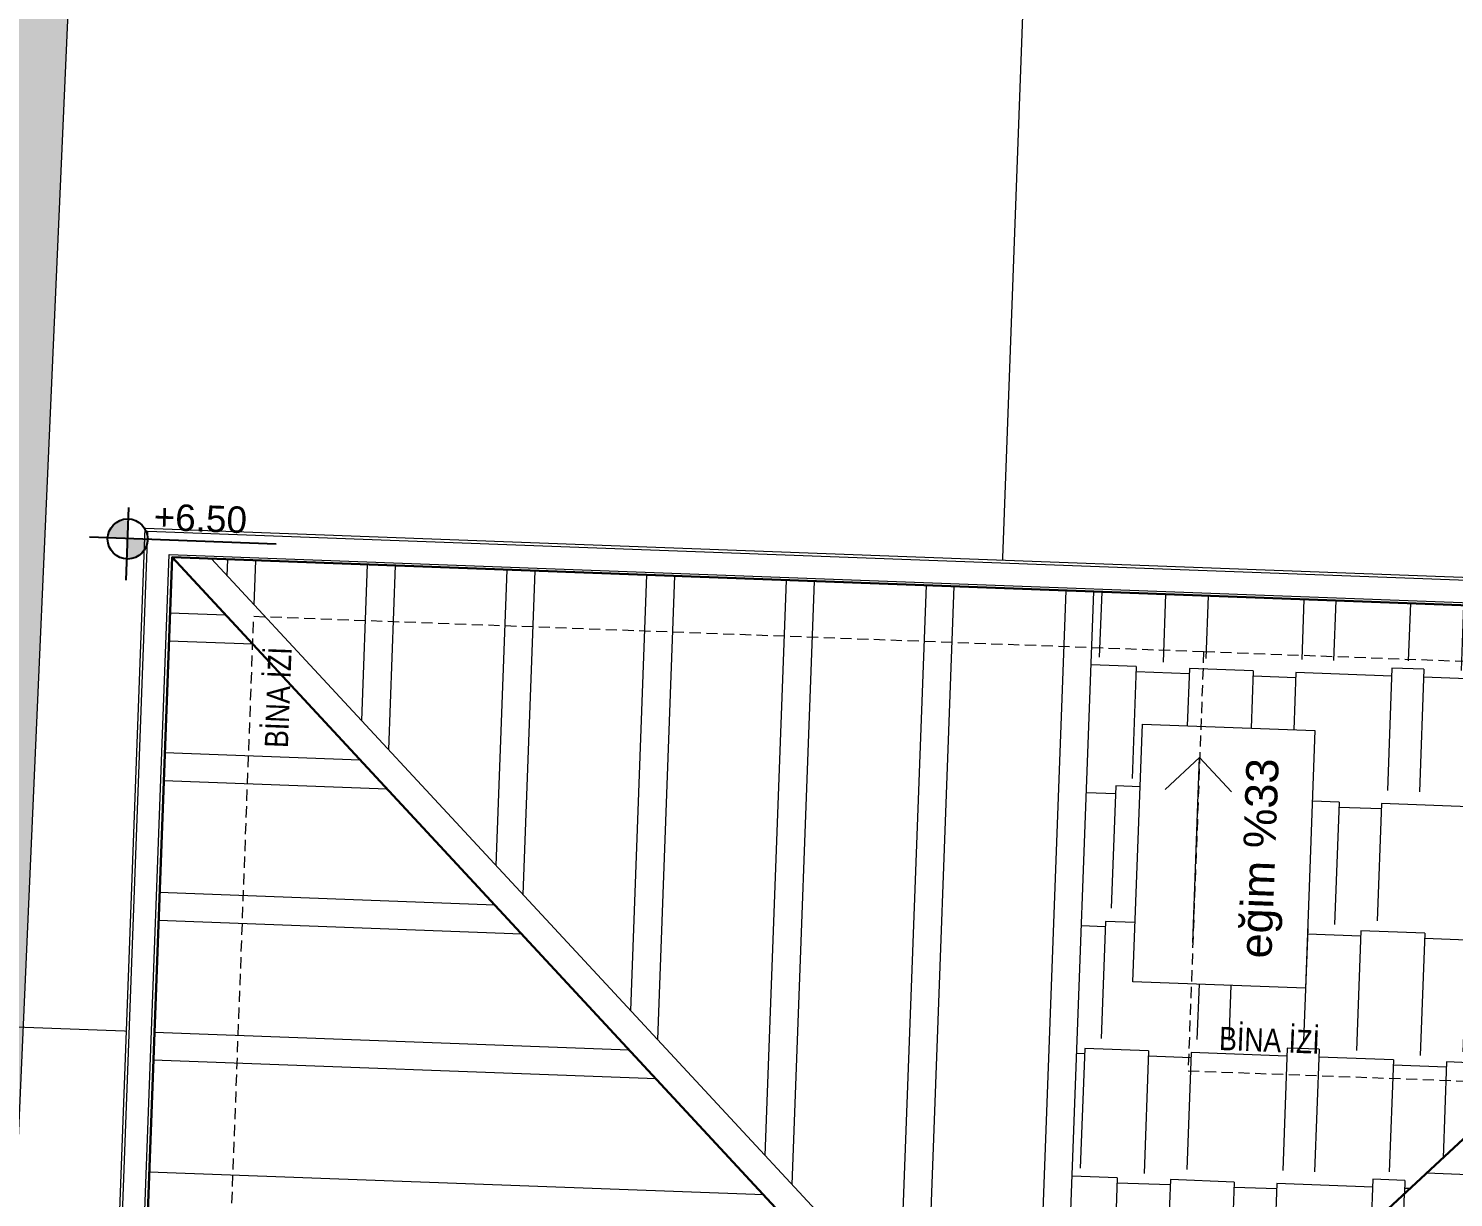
# Model space of a CAD drawing. Header units: centimetres. Extents: x 63871 to 181827, y -95930 to 42199.
# Drawn here: x 176440 to 176950, y 28396 to 28814 of the extents above; entities that cross this region are included whole.
import ezdxf

# ---------------------------------------------------------------- set-up
doc = ezdxf.new("R2010")
doc.units = ezdxf.units.CM
doc.linetypes.add('11-021_500-SatisOfisi_220512$0${ Diamond }', pattern=[12, 4, -2, 2, 2, -2])
for name, color, linetype, lineweight in [('A-AREA-IDEN', 7, 'Continuous', 9), ('A-FLOR-HRAL', 11, 'Continuous', 9), ('A-GLAZ', 151, 'Continuous', 9), ('A-WALL', 12, 'Continuous', 50), ('ARA SINIRLAR', 225, 'Continuous', 15), ('ARM_Pen_No__252', 8, 'Continuous', 18), ('İz DÜŞÜMÜ', 7, '11-021_500-SatisOfisi_220512$0${ Diamond }', 18), ('OLUK', 222, 'Continuous', 15), ('TARAMA', 251, 'Continuous', 5), ('Çatı', 144, 'Continuous', 30)]:
    doc.layers.add(name, color=color, linetype=linetype, lineweight=lineweight)
for name, color, linetype in [('Bitirme - Duvar', 7, 'Continuous'), ('Dıış Ölçü', 140, 'Continuous'), ('KOT', 171, 'Continuous')]:
    doc.layers.add(name, color=color, linetype=linetype)
doc.styles.add('Arial', font='Arial.ttf', dxfattribs={"height": 250})
doc.styles.add('Arial_1', font='Arial.ttf', dxfattribs={"height": 300})
doc.styles.add('MtXpl_Arial_Narrow', font='')
doc.styles.add('MtXpl_Arial_Narrow_1', font='')
doc.styles.add('OLUŞTURULMUŞ_STİL_1', font='Arial.ttf')
doc.styles.add('RomanS', font='')
doc.styles.get('MtXpl_Arial_Narrow').set_extended_font_data('Arial Narrow', bold=True)
doc.styles.get('MtXpl_Arial_Narrow_1').set_extended_font_data('Arial Narrow')
doc.styles.get('RomanS').set_extended_font_data('Stylus BT')
doc.dimstyles.new('BÖYÜK', dxfattribs={"dimtxt": 70, "dimasz": 5, "dimexe": 5, "dimexo": 5, "dimgap": 2, "dimtad": 3, "dimdec": 0, "dimzin": 0, "dimdsep": 46, "dimtxsty": 'RomanS', "dimblk": 'DOT', "dimcen": 5, "dimadec": 0, "dimazin": 0, "dimtfac": 1, "dimtdec": 0, "dimtix": 1, "dimtofl": 0, "dimtmove": 1, "dimatfit": 0, "dimldrblk": 'DOT', "dimfxl": 10, "dimfxlon": 1, "dimtolj": 1, "dimtzin": 0, "dimarcsym": 0})

# ---------------------------------------------------------------- blocks, each defined once
blk = doc.blocks.new('HRD')
at = {"layer": 'ARM_Pen_No__252'}
h = blk.add_hatch(dxfattribs=at)
h.set_pattern_fill('AR-B816', color=256, scale=0.09)
h.set_pattern_definition([(0, (-39959.2, 0), (0, 18.288), []), (90, (-39959.2, 0), (-18.288, 18.288), [18.288, -18.288])])
h.paths.add_polyline_path([(154149.63, 35592.48), (154149.63, 35503.48), (154219.63, 35503.48), (154219.63, 35483.24), (154324.63, 35483.24), (154324.63, 35692.48), (154369.63, 35692.48), (154369.63, 35927.48), (154369.63, 35927.48), (154369.63, 36097.48), (154369.63, 36177.48), (154254.63, 36177.48), (153954.63, 36177.48), (153839.63, 36177.48), (153839.63, 35897.6), (153869.63, 35897.54), (153869.63, 35882.48), (154019.63, 35882.48), (154019.63, 35872.48), (154019.63, 35833.25, -0.444416), (154030.45, 35823.48, -0.444416), (154019.63, 35813.72), (154019.63, 35773.48), (153939.63, 35773.48), (153939.63, 35692.48), (154019.63, 35692.48), (154019.63, 35687.48), (154019.63, 35633.7), (154020.63, 35632.93), (154019.63, 35631.47), (154019.63, 35592.48), (154019.63, 35582.48), (153989.63, 35582.48), (153989.63, 35577.48), (153989.63, 35497.48), (153989.63, 35437.48), (153994.63, 35437.48), (154094.63, 35437.48), (154139.63, 35437.48), (154139.63, 35592.48)])
at = {"layer": 'A-FLOR-HRAL'}
for p, q in [((154389.63, 36367.48), (153819.63, 36367.48)), ((153819.63, 36367.48), (153819.63, 36197.48)), ((154385.63, 36363.48), (153823.63, 36363.48)), ((153823.63, 36363.48), (153823.63, 36197.48))]:
    blk.add_line(p, q, dxfattribs=at)
at = {"layer": 'A-GLAZ', "ltscale": 3}
for p, q in [((153954.63, 36177.48), (153954.63, 36197.48)), ((153954.63, 36197.48), (153959.63, 36197.48)), ((154254.63, 36197.48), (153954.63, 36197.48)), ((153959.63, 36197.48), (153959.63, 36177.48)), ((154254.63, 36197.48), (154249.63, 36197.48)), ((154249.63, 36197.48), (154249.63, 36177.48)), ((154254.63, 36177.48), (154254.63, 36197.48)), ((154099.63, 36187.48), (154099.63, 36192.48)), ((154099.63, 36192.48), (154249.63, 36192.48)), ((154104.63, 36187.48), (154104.63, 36192.48)), ((154244.63, 36189.98), (154104.63, 36189.98)), ((154249.63, 36192.48), (154244.63, 36192.48)), ((154244.63, 36192.48), (154244.63, 36187.48)), ((153959.63, 36187.48), (154109.63, 36187.48)), ((153959.63, 36187.48), (153964.63, 36187.48)), ((153964.63, 36187.48), (153964.63, 36182.48)), ((154104.63, 36184.98), (153964.63, 36184.98)), ((154249.63, 36187.48), (154099.63, 36187.48)), ((154104.63, 36187.48), (154104.63, 36182.48)), ((154109.63, 36187.48), (154109.63, 36182.48)), ((154109.63, 36182.48), (153959.63, 36182.48)), ((153959.63, 36177.48), (153954.63, 36177.48)), ((154254.63, 36177.48), (153954.63, 36177.48)), ((154249.63, 36177.48), (154254.63, 36177.48))]:
    blk.add_line(p, q, dxfattribs=at)
at = {"layer": 'A-WALL', "lineweight": 53}
for p, q in [((153819.63, 35782.48), (153819.63, 36197.48)), ((153819.63, 36197.48), (153954.63, 36197.48)), ((153839.63, 36177.48), (153839.63, 35882.48)), ((153954.63, 36177.48), (153839.63, 36177.48)), ((154369.63, 36177.48), (154254.63, 36177.48))]:
    blk.add_line(p, q, dxfattribs=at)
at = {"layer": 'A-WALL', "lineweight": 50}
for p, q in [((153954.63, 36197.48), (153954.63, 36177.48)), ((154254.63, 36177.48), (154254.63, 36197.48))]:
    blk.add_line(p, q, dxfattribs=at)
at = {"layer": 'Bitirme - Duvar', "color": 161, "linetype": 'Continuous', "lineweight": 25}
blk.add_line((154104.63, 36230.18), (154104.63, 36182.68), dxfattribs=at)
at = {"layer": 'Bitirme - Duvar', "color": 251, "linetype": 'Continuous', "lineweight": 15}
for start, end in [(0, 180), (180, 0)]:
    blk.add_arc((154104.63, 36247.68), 17.5, start, end, dxfattribs=at)
at = {"layer": 'İz DÜŞÜMÜ'}
blk.add_lwpolyline([(153819.63, 36347.48), (154419.63, 36347.49), (154419.63, 35292.49), (154159.63, 35292.49), (154159.63, 35357.48), (153819.63, 35357.48), (153819.63, 36347.48)], dxfattribs=at)
for s, style, p in [('Döş', 'MtXpl_Arial_Narrow', (154147.04, 36258.02)), (': Seramik', 'MtXpl_Arial_Narrow_1', (154165.03, 36258.01)), ('Tav: Sıva+Boya', 'MtXpl_Arial_Narrow_1', (154147.47, 36244.97)), ('Duv: Sıva+Boya', 'MtXpl_Arial_Narrow_1', (154146.99, 36231.91))]:
    blk.add_text(s, height=8.316, rotation=359.957, dxfattribs=dict(style=style)).set_placement(p)
at = {"layer": 'A-AREA-IDEN', "width": 224.1999, "attachment_point": 2, "line_spacing_factor": 0.941778, "style": 'Arial'}
for s, insert, char_height in [('ZEMİN TERAS', (154221.71, 36311.97), 16.4692), ('15 m²', (154173.28, 36289.32), 16.469)]:
    blk.add_mtext(s, dxfattribs=dict(at, insert=insert, char_height=char_height))
at = {"layer": 'Bitirme - Duvar', "linetype": 'Continuous', "char_height": 10, "attachment_point": 7, "rotation": 90, "style": 'OLUŞTURULMUŞ_STİL_1'}
for s, insert in [('\\A1;P', (154110.22, 36240.97)), ('\\A1;300', (154100.64, 36204.31)), ('\\A1;220', (154120.64, 36204.31))]:
    blk.add_mtext(s, dxfattribs=dict(at, insert=insert))
blk = doc.blocks.new('_Dot')
at = {"color": 0, "linetype": 'ByBlock', "lineweight": -2}
blk.add_line((-0.5, 0), (-1, 0), dxfattribs=at)
at = {"color": 0, "linetype": 'ByBlock', "const_width": 0.5}
blk.add_lwpolyline([(-0.25, 0, 1), (0.25, 0, 1)], format="xyb", close=True, dxfattribs=at)
blk = doc.blocks.new('*D333')
at = {"layer": 'Defpoints', "color": 0, "transparency": 16777216}
for p in [(-2095.44, 13548.15, 0), (-2095.44, 13548.15), (-1436.85, 13523.69, 0)]:
    blk.add_point(p, dxfattribs=at)
at = {"layer": 'Dıış Ölçü', "color": 0, "lineweight": -2, "transparency": 16777216}
for p, q in [((-2095.44, 13548.15), (-2095.25, 13553.15)), ((-1441.85, 13523.88), (-2090.44, 13547.96)), ((-1436.85, 13523.69), (-1436.66, 13528.69))]:
    blk.add_line(p, q, dxfattribs=at)
at = {"layer": 'Dıış Ölçü', "color": 0, "lineweight": -2, "transparency": 16777216, "xscale": 5, "yscale": 5, "zscale": 5}
for p, rotation in [((-2095.44, 13548.15), 177.8731903117574), ((-1436.85, 13523.69), 357.8731903117574)]:
    blk.add_blockref('_Dot', p, dxfattribs=dict(at, rotation=rotation))
at = {"layer": 'Dıış Ölçü', "color": 0, "transparency": 16777216, "insert": (-1764.71, 13574.41), "char_height": 70, "attachment_point": 5, "rotation": 357.8732, "style": 'RomanS'}
blk.add_mtext('\\A1;659', dxfattribs=at)
blk = doc.blocks.new('*D336')
at = {"layer": 'Defpoints', "color": 0, "transparency": 16777216}
for p in [(-1137.26, 14397.32), (-1137.26, 14397.32), (-1164.5, 13663.68, 0)]:
    blk.add_point(p, dxfattribs=at)
at = {"layer": 'Dıış Ölçü', "color": 0, "lineweight": -2, "transparency": 16777216}
for p, q in [((-1137.26, 14397.32), (-1132.26, 14397.14)), ((-1164.31, 13668.68), (-1137.44, 14392.33)), ((-1164.5, 13663.68), (-1159.5, 13663.5))]:
    blk.add_line(p, q, dxfattribs=at)
at = {"layer": 'Dıış Ölçü', "color": 0, "lineweight": -2, "transparency": 16777216, "xscale": 5, "yscale": 5, "zscale": 5}
for p, rotation in [((-1137.26, 14397.32), 87.87361722026397), ((-1164.5, 13663.68), 267.873617220264)]:
    blk.add_blockref('_Dot', p, dxfattribs=dict(at, rotation=rotation))
at = {"layer": 'Dıış Ölçü', "color": 0, "transparency": 16777216, "insert": (-1190.36, 14031.97), "char_height": 70, "attachment_point": 5, "rotation": 87.8736, "style": 'RomanS'}
blk.add_mtext('\\A1;734', dxfattribs=at)
blk = doc.blocks.new('çatı planı')
at = {"layer": 'KOT'}
h = blk.add_hatch(color=256, dxfattribs=at)
h.dxf.hatch_style = 1
h.paths.add_polyline_path([(-686.09, 2.7, 0.402561), (-693.25, -4.18), (-686.09, -4.18)])
blk.add_line((-686.09, -18.85), (-686.09, 7.21), dxfattribs=at)
blk.add_wipeout([(-680, -1060), (-680, 0), (0, 0), (0, -1125), (-340, -1125), (-340, -1060)]).dxf.layer = 'OLUK'
h = blk.add_hatch(color=256, dxfattribs=at)
h.dxf.hatch_style = 1
h.paths.add_polyline_path([(-678.93, -4.05, 0.009987), (-678.93, -3.77), (-686.09, -3.77), (-686.09, -11.22, 0.414214)])
at = {"layer": 'Çatı', "lineweight": 15}
h = blk.add_hatch(dxfattribs=at)
h.set_pattern_fill('AR-RSHKE', color=251, scale=0.15, angle=90)
h.set_pattern_definition([(90, (-196861.627, -36377.483), (-45.72, 97.155), [22.86, -19.05, 26.67, -11.43, 34.29, -15.24]), (90, (-196863.53, -36354.623), (-45.72, 97.155), [19.05, -72.39, 15.24, -22.86]), (90, (-196858.77, -36308.903), (-45.72, 97.155), [11.43, -118.11]), (180, (-196861.627, -36377.483), (-45.72, -32.385), [43.815, -139.065]), (180, (-196861.627, -36354.623), (-45.72, -32.385), [42.8625, -140.0175]), (180, (-196861.627, -36335.573), (-45.72, -32.385), [40.005, -142.875]), (180, (-196858.77, -36308.903), (-45.72, -32.385), [43.815, -139.065]), (180, (-196858.77, -36297.473), (-45.72, -32.385), [43.815, -139.065]), (180, (-196861.627, -36263.183), (-45.72, -32.385), [41.91, -140.97])])
h.paths.add_polyline_path([(-340, -720), (-170, -890), (-170, -890), (-170, -965), (-10, -1115), (-10, -10), (-340, -340)])
h = blk.add_hatch(dxfattribs=at)
h.set_pattern_fill('AR-RSHKE', color=251, scale=0.15, angle=180)
h.set_pattern_definition([(180, (-196861.627, -36377.483), (-97.155, -45.72), [22.86, -19.05, 26.67, -11.43, 34.29, -15.24]), (180, (-196884.487, -36379.39), (-97.155, -45.72), [19.05, -72.39, 15.24, -22.86]), (180, (-196930.207, -36374.626), (-97.155, -45.72), [11.43, -118.11]), (270, (-196861.627, -36377.483), (32.385, -45.72), [43.815, -139.065]), (270, (-196884.487, -36377.483), (32.385, -45.72), [42.8625, -140.0175]), (270, (-196903.537, -36377.483), (32.385, -45.72), [40.005, -142.875]), (270, (-196930.207, -36374.626), (32.385, -45.72), [43.815, -139.065]), (270, (-196941.637, -36374.626), (32.385, -45.72), [43.815, -139.065]), (270, (-196975.927, -36377.483), (32.385, -45.72), [41.91, -140.97])])
h.paths.add_polyline_path([(-340, -340), (-10, -10), (-340, -10)])
h.paths.add_polyline_path([(-320.95, -148.91), (-320.95, -56.76), (-259.16, -56.76), (-259.16, -148.91)], flags=16)
h.paths.add_polyline_path([(-265.43, -141.73), (-265.43, -64.41), (-289.17, -64.41), (-289.17, -141.73)], flags=8)
h.paths.add_polyline_path([(-291.86, -174.71), (-250.78, -174.74), (-250.77, -159.5), (-291.84, -159.47)], flags=24)
at = {"layer": 'A-AREA-IDEN'}
for p, q in [((-300.04, -67.87), (-311.92, -79.75)), ((-300.04, -134.16), (-300.04, -67.87)), ((-300.04, -67.87), (-288.16, -79.75))]:
    blk.add_line(p, q, dxfattribs=at)
blk.add_lwpolyline([(-320.95, -148.91), (-320.95, -56.76), (-259.16, -56.76), (-259.16, -148.91)], close=True, dxfattribs=at)
at = {"layer": 'İz DÜŞÜMÜ'}
blk.add_line((-300, -30), (-40, -30), dxfattribs=at)
blk.add_lwpolyline([(-300, -1020), (-300, -960), (-40, -960), (-40, -1085), (-300, -1085), (-300, -1020), (-640, -1020), (-640, -30), (-300, -30), (-300, -180), (-40, -180), (-40, -1095)], dxfattribs=at)
at = {"layer": 'KOT'}
blk.add_line((-699.74, -3.77), (-632.92, -3.77), dxfattribs=at)
blk.add_circle((-686.09, -4.05), 7.17, dxfattribs=at)
at = {"layer": 'OLUK'}
for points in [[(-340, -1125), (-340, -1060), (-680, -1060), (-680, 0), (0, 0), (0, -1125)], [(-339, -1124), (-339, -1059), (-679, -1059), (-679, -1), (-1, -1), (-1, -1124)], [(-331, -1116), (-331, -1051), (-671, -1051), (-671, -9), (-9, -9), (-9, -1116)]]:
    blk.add_lwpolyline(points, close=True, dxfattribs=at)
at = {"layer": 'TARAMA'}
for p, q in [((-340, -340), (-670, -10)), ((-655.86, -10), (-340, -325.86)), ((-650, -15.86), (-650, -10)), ((-640, -25.86), (-640, -10)), ((-600, -65.86), (-600, -10)), ((-590, -75.86), (-590, -10)), ((-550, -115.86), (-550, -10)), ((-540, -125.86), (-540, -10)), ((-500, -165.86), (-500, -10)), ((-490, -175.86), (-490, -10)), ((-450, -215.86), (-450, -10)), ((-440, -225.86), (-440, -10)), ((-400, -265.86), (-400, -10)), ((-390, -275.86), (-390, -10)), ((-350, -315.86), (-350, -10)), ((-340, -340), (-340, -10)), ((-650, -30), (-670, -30)), ((-640, -40), (-670, -40)), ((-600, -80), (-670, -80)), ((-590, -90), (-670, -90)), ((-550, -130), (-670, -130)), ((-540, -140), (-670, -140)), ((-500, -180), (-670, -180)), ((-490, -190), (-670, -190)), ((-450, -230), (-670, -230))]:
    blk.add_line(p, q, dxfattribs=at)
at = {"layer": 'Çatı'}
for p, q in [((-670, -10), (-340, -340)), ((-340, -340), (-10, -10))]:
    blk.add_line(p, q, dxfattribs=at)
blk.add_lwpolyline([(-330, -1115), (-330, -1050), (-670, -1050), (-670, -10), (-10, -10), (-10, -1115)], close=True, dxfattribs=at)
at = {"style": 'MtXpl_Arial_Narrow_1'}
for rotation, p in [(89.957, (-626.05, -76.69)), (359.957, (-289.31, -172.16))]:
    blk.add_text('BİNA İZİ', height=8.316, rotation=rotation, dxfattribs=at).set_placement(p)
at = {"layer": 'A-AREA-IDEN', "insert": (-283.24, -103.14), "char_height": 11.52, "width": 136.2867, "attachment_point": 2, "rotation": 90, "line_spacing_factor": 0.941778, "style": 'Arial'}
blk.add_mtext('eğim %33', dxfattribs=at)
at = {"layer": 'KOT', "insert": (-660.37, 9.03), "char_height": 9.45, "width": 57.6964, "attachment_point": 2, "line_spacing_factor": 0.941778, "style": 'Arial_1'}
blk.add_mtext('+6.50', dxfattribs=at)
blk = doc.blocks.new('VAZİYET PLANI')
at = {"layer": 'ARM_Pen_No__252'}
h = blk.add_hatch(dxfattribs=at)
h.set_pattern_fill('AR-HBONE', color=256, scale=0.51)
h.set_pattern_definition([(45, (-177951.86, -14930.114), (0, 73.27889), [155.448, -51.816]), (135, (-177915.22, -14893.474), (7e-15, 73.27889), [155.448, -51.816])])
h.paths.add_polyline_path([(-2120.17, 12277.21), (-2253.9, 9232.92), (-7195.09, 9337.4), (-6197.38, 12277.21)], flags=16)
h.paths.add_polyline_path([(-5125.36, 15515.8), (-2357.17, 23672.46), (-2865.8, 23896.02), (-7797.74, 9350.14), (-10518.2, 9407.66), (-10683.65, 8961.03), (623.37, 8722.42), (643.17, 9171.67), (-1702.89, 9221.27), (-1092.49, 23116.61), (-1633.57, 23354.42), (-1935.71, 15952.73), (-1958.71, 15952.73), (-1976.46, 15548.77)])
h.paths.add_polyline_path([(-1976.46, 15548.77), (-5125.36, 15515.8), (-6122.74, 12576.95), (-2107.01, 12576.95)])
at = {"layer": 'ARA SINIRLAR'}
blk.add_line((-1092.49, 23116.61), (-1702.89, 9221.27), dxfattribs=at)
at = {"rotation": 357.8731892381679}
blk.add_blockref('HRD', (-156493.86, -16940.41, 0), dxfattribs=at)
at = {"layer": 'Dıış Ölçü'}
for p1, p2, picture, middle in [((-1164.5, 13663.68, 0), (-1137.26, 14397.32), '*D336', (-1190.36, 14031.97)), ((-1436.85, 13523.69, 0), (-2095.44, 13548.15, 0), '*D333', (-1764.71, 13574.41))]:
    dim = blk.add_aligned_dim(p1=p1, p2=p2, distance=0, dimstyle='BÖYÜK', dxfattribs=at)
    dim.commit()
    dim.dimension.update_dxf_attribs({"geometry": picture, "text_midpoint": middle})
at = {"layer": 'OLUK', "rotation": 357.8731895439683}
blk.add_blockref('çatı planı', (-790.61, 13679.82, 0), dxfattribs=at)

msp = doc.modelspace()

# ---------------------------------------------------------------- block references
at = {"layer": 'OLUK'}
msp.add_blockref('VAZİYET PLANI', (177951.86, 14930.11), dxfattribs=at)

doc.saveas('drawing.dxf')
